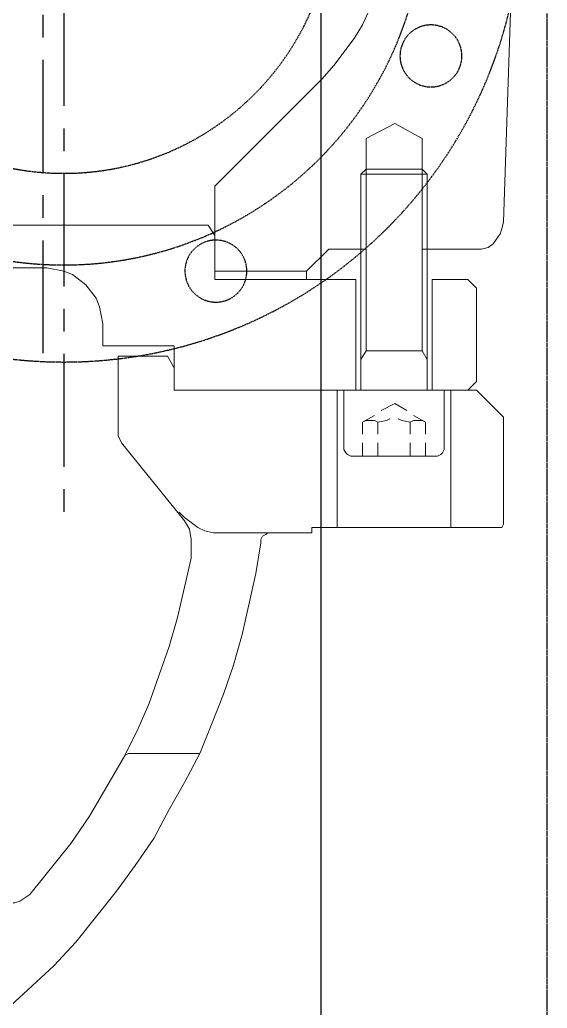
# Model space of a CAD drawing. Extents: x -3873 to 164127, y 7129 to 96529.
# Drawn here: x 54619.2 to 54767.9, y 32112.4 to 32390.8 of the extents above; entities that cross this region are included whole.
import ezdxf

# ---------------------------------------------------------------- set-up
doc = ezdxf.new("R2010")
doc.units = 0
for name, pattern in [('CENTER', [50.8, 31.75, -6.35, 6.35, -6.35]), ('DASHED', [0.2068, 0.1655, -0.0413]), ('HIDDEN', [9.525, 6.35, -3.175])]:
    doc.linetypes.add(name, pattern=pattern)
doc.layers.get('0').update_dxf_attribs({"linetype": 'CONTINUOUS'})
doc.layers.add('FLOORGUTTER', color=5, linetype='HIDDEN')
doc.layers.add('LAYOUT-KROMEKA', color=1, linetype='CONTINUOUS')

# ---------------------------------------------------------------- blocks, each defined once
blk = doc.blocks.new('bwk 5000-ust')
at = {"color": 1, "lineweight": 5}
for points in [[(-653.89, -63.62), (-653.89, -63.62), (-653.89, -195.64), (-653.89, -195.64)], [(-641.93, -84.67), (-641.93, -84.67), (-641.93, -150.2), (-641.93, -150.2)], [(-626.15, -165.98), (-626.15, -165.98), (-619.93, -165.98), (-619.93, -165.98)], [(-619.93, -165.98), (-619.93, -165.98), (-619.93, -186.07), (-619.93, -186.07)], [(-619.93, -186.07), (-619.93, -186.07), (-619.93, -165.98), (-619.93, -165.98)], [(-617.06, -184.16), (-617.06, -184.16), (-617.06, -170.29), (-617.06, -170.29)], [(-617.06, -170.29), (-617.06, -170.29), (-594.58, -170.29), (-594.58, -170.29)], [(-594.58, -170.29), (-594.58, -170.29), (-592.66, -171.25), (-592.66, -171.25)], [(-572.57, -187.51), (-572.57, -187.51), (-592.66, -171.25), (-592.66, -171.25)], [(-619.93, -186.07), (-619.93, -186.07), (-607.49, -186.07), (-607.49, -186.07)], [(-619.93, -186.07), (-619.93, -186.07), (-607.49, -186.07), (-607.49, -186.07)], [(-613.71, -186.07), (-613.71, -186.07), (-617.06, -184.16), (-617.06, -184.16)], [(-607.49, -186.07), (-607.49, -186.07), (-613.71, -186.07), (-613.71, -186.07)], [(-607.49, -271.22), (-607.49, -271.22), (-607.49, -186.07), (-607.49, -186.07)], [(-607.49, -258.78), (-607.49, -258.78), (-607.49, -186.07), (-607.49, -186.07)], [(-664.89, -197.55), (-664.89, -197.55), (-695.03, -227.69), (-695.03, -227.69)], [(-640.97, -197.55), (-640.97, -197.55), (-664.89, -197.55), (-664.89, -197.55)], [(-651.02, -197.55), (-651.02, -197.55), (-653.89, -195.64), (-653.89, -195.64)], [(-651.02, -197.55), (-651.02, -197.55), (-638.58, -197.55), (-638.58, -197.55)], [(-640.97, -197.55), (-640.97, -197.55), (-640.97, -223.38), (-640.97, -223.38)], [(-638.58, -197.55), (-638.58, -197.55), (-638.58, -222.43), (-638.58, -222.43)], [(-567.31, -224.82), (-567.31, -224.82), (-567.31, -199.47), (-567.31, -199.47)], [(-607.49, -237.26), (-607.49, -237.26), (-607.49, -216.21), (-607.49, -216.21)], [(-638.58, -222.43), (-638.58, -222.43), (-638.58, -237.26), (-638.58, -237.26)], [(-640.97, -223.38), (-640.97, -223.38), (-647.19, -229.6), (-647.19, -229.6)], [(-640.97, -223.38), (-640.97, -223.38), (-638.58, -223.38), (-638.58, -223.38)], [(-568.75, -224.82), (-568.75, -224.82), (-567.31, -224.82), (-567.31, -224.82)], [(-568.75, -224.82), (-568.75, -224.82), (-568.75, -278.39), (-568.75, -278.39)], [(-647.19, -240.13), (-647.19, -240.13), (-647.19, -229.6), (-647.19, -229.6)], [(-607.49, -231.99), (-607.49, -231.99), (-568.75, -231.99), (-568.75, -231.99)], [(-607.49, -233.91), (-607.49, -233.91), (-590.75, -233.91), (-590.75, -233.91)], [(-607.49, -262.13), (-607.49, -262.13), (-607.49, -233.91), (-607.49, -233.91)], [(-588.84, -235.82), (-588.84, -235.82), (-588.84, -260.22), (-588.84, -260.22)], [(-669.67, -240.13), (-669.67, -240.13), (-668.24, -238.69), (-668.24, -238.69)], [(-668.24, -238.69), (-668.24, -238.69), (-668.24, -257.35), (-668.24, -257.35)], [(-668.24, -238.69), (-668.24, -238.69), (-607.49, -238.69), (-607.49, -238.69)], [(-638.58, -237.26), (-638.58, -237.26), (-607.49, -237.26), (-607.49, -237.26)], [(-618.49, -240.13), (-618.49, -240.13), (-616.1, -238.69), (-616.1, -238.69)], [(-598.4, -239.17), (-598.4, -239.17), (-600.32, -242.52), (-600.32, -242.52)], [(-595.05, -239.17), (-595.05, -239.17), (-598.4, -239.17), (-598.4, -239.17)], [(-588.84, -239.17), (-588.84, -239.17), (-592.66, -239.17), (-592.66, -239.17)], [(-568.75, -258.78), (-568.75, -258.78), (-568.75, -237.26), (-568.75, -237.26)], [(-678.29, -240.13), (-678.29, -240.13), (-647.19, -240.13), (-647.19, -240.13)], [(-669.67, -255.91), (-669.67, -255.91), (-669.67, -240.13), (-669.67, -240.13)], [(-607.49, -255.91), (-607.49, -255.91), (-607.49, -240.13), (-607.49, -240.13)], [(-601.75, -244.43), (-601.75, -244.43), (-603.66, -248.26), (-603.66, -248.26)], [(-595.05, -243.47), (-595.05, -243.47), (-598.4, -243.47), (-598.4, -243.47)], [(-588.84, -243.47), (-588.84, -243.47), (-592.66, -243.47), (-592.66, -243.47)], [(-601.75, -251.61), (-601.75, -251.61), (-603.66, -248.26), (-603.66, -248.26)], [(-595.05, -252.56), (-595.05, -252.56), (-598.4, -252.56), (-598.4, -252.56)], [(-588.84, -252.56), (-588.84, -252.56), (-592.66, -252.56), (-592.66, -252.56)], [(-647.19, -255.91), (-647.19, -255.91), (-678.29, -255.91), (-678.29, -255.91)], [(-668.24, -257.35), (-668.24, -257.35), (-669.67, -255.91), (-669.67, -255.91)], [(-647.19, -255.91), (-647.19, -255.91), (-647.19, -271.22), (-647.19, -271.22)], [(-618.49, -255.91), (-618.49, -255.91), (-616.1, -257.35), (-616.1, -257.35)], [(-598.4, -256.87), (-598.4, -256.87), (-600.32, -253.52), (-600.32, -253.52)], [(-607.49, -257.35), (-607.49, -257.35), (-668.24, -257.35), (-668.24, -257.35)], [(-638.58, -258.78), (-638.58, -258.78), (-607.49, -258.78), (-607.49, -258.78)], [(-638.58, -258.78), (-638.58, -258.78), (-638.58, -268.83), (-638.58, -268.83)], [(-607.49, -268.83), (-607.49, -268.83), (-607.49, -258.78), (-607.49, -258.78)], [(-595.05, -256.87), (-595.05, -256.87), (-598.4, -256.87), (-598.4, -256.87)], [(-588.84, -256.87), (-588.84, -256.87), (-592.66, -256.87), (-592.66, -256.87)], [(-590.75, -262.13), (-590.75, -262.13), (-607.49, -262.13), (-607.49, -262.13)], [(-607.49, -264.04), (-607.49, -264.04), (-568.75, -264.04), (-568.75, -264.04)], [(-638.58, -268.83), (-638.58, -268.83), (-636.19, -271.22), (-636.19, -271.22)], [(-607.49, -268.83), (-607.49, -268.83), (-609.88, -271.22), (-609.88, -271.22)], [(-636.19, -271.22), (-636.19, -271.22), (-609.88, -271.22), (-609.88, -271.22)], [(-599.84, -278.87), (-599.84, -278.87), (-607.49, -271.22), (-607.49, -271.22)], [(-770.13, -282.7), (-770.13, -282.7), (-654.85, -278.87), (-654.85, -278.87)], [(-599.84, -278.87), (-599.84, -278.87), (-570.18, -278.87), (-570.18, -278.87)]]:
    blk.add_open_spline(points, degree=3, dxfattribs=at)
for points, knots in [([(-427.16, -131.54), (-427.16, -131.54), (-432.9, -138.72), (-432.9, -138.72), (-432.9, -138.72), (-445.33, -152.11), (-445.33, -152.11), (-445.33, -152.11), (-452.03, -158.33), (-452.03, -158.33), (-452.03, -158.33), (-466.38, -169.81), (-466.38, -169.81), (-466.38, -169.81), (-473.56, -175.07), (-473.56, -175.07), (-473.56, -175.07), (-481.21, -180.33), (-481.21, -180.33), (-481.21, -180.33), (-489.34, -184.64), (-489.34, -184.64), (-489.34, -184.64), (-496.99, -188.94), (-496.99, -188.94), (-496.99, -188.94), (-505.13, -193.25), (-505.13, -193.25)], [0, 0, 0, 0, 1, 1, 1, 2, 2, 2, 3, 3, 3, 4, 4, 4, 5, 5, 5, 6, 6, 6, 7, 7, 7, 8, 8, 8, 9, 9, 9, 9]), ([(-470.69, -131.54), (-470.69, -131.54), (-468.77, -132.02), (-468.77, -132.02), (-468.77, -132.02), (-467.34, -132.5), (-467.34, -132.5), (-467.34, -132.5), (-465.9, -133.46), (-465.9, -133.46), (-465.9, -133.46), (-464.95, -134.41), (-464.95, -134.41), (-464.95, -134.41), (-463.99, -135.85), (-463.99, -135.85), (-463.99, -135.85), (-463.03, -137.76), (-463.03, -137.76), (-463.03, -137.76), (-463.03, -141.11), (-463.03, -141.11), (-463.03, -141.11), (-463.51, -142.55), (-463.51, -142.55), (-463.51, -142.55), (-465.42, -145.42), (-465.42, -145.42)], [0, 0, 0, 0, 1, 1, 1, 2, 2, 2, 3, 3, 3, 4, 4, 4, 5, 5, 5, 6, 6, 6, 7, 7, 7, 8, 8, 8, 9, 9, 9, 9]), ([(-465.42, -145.42), (-465.42, -145.42), (-479.77, -156.9), (-479.77, -156.9), (-479.77, -156.9), (-487.43, -162.16), (-487.43, -162.16), (-487.43, -162.16), (-503.69, -171.72), (-503.69, -171.72)], [0, 0, 0, 0, 1, 1, 1, 2, 2, 2, 3, 3, 3, 3]), ([(-626.15, -165.98), (-626.15, -165.98), (-628.54, -165.51), (-628.54, -165.51), (-628.54, -165.51), (-630.93, -165.03), (-630.93, -165.03), (-630.93, -165.03), (-633.32, -164.07), (-633.32, -164.07), (-633.32, -164.07), (-637.15, -161.2), (-637.15, -161.2), (-637.15, -161.2), (-640.02, -157.37), (-640.02, -157.37), (-640.02, -157.37), (-640.97, -154.98), (-640.97, -154.98), (-640.97, -154.98), (-641.93, -150.2), (-641.93, -150.2)], [0, 0, 0, 0, 1, 1, 1, 2, 2, 2, 3, 3, 3, 4, 4, 4, 5, 5, 5, 6, 6, 6, 7, 7, 7, 7]), ([(-503.69, -171.72), (-503.69, -171.72), (-511.34, -175.55), (-511.34, -175.55), (-511.34, -175.55), (-519, -178.9), (-519, -178.9), (-519, -178.9), (-535.26, -184.64), (-535.26, -184.64), (-535.26, -184.64), (-543.39, -187.03), (-543.39, -187.03), (-543.39, -187.03), (-552, -188.94), (-552, -188.94), (-552, -188.94), (-560.14, -190.86), (-560.14, -190.86)], [0, 0, 0, 0, 1, 1, 1, 2, 2, 2, 3, 3, 3, 4, 4, 4, 5, 5, 5, 6, 6, 6, 6]), ([(-505.13, -193.25), (-505.13, -193.25), (-505.13, -173.16), (-505.13, -173.16), (-505.13, -173.16), (-504.65, -172.2), (-504.65, -172.2), (-504.65, -172.2), (-503.69, -171.72), (-503.69, -171.72)], [0, 0, 0, 0, 1, 1, 1, 2, 2, 2, 3, 3, 3, 3]), ([(-573.05, -187.51), (-573.05, -187.51), (-571.62, -188.94), (-571.62, -188.94), (-571.62, -188.94), (-568.75, -192.77), (-568.75, -192.77), (-568.75, -192.77), (-567.79, -194.68), (-567.79, -194.68), (-567.79, -194.68), (-567.31, -197.08), (-567.31, -197.08), (-567.31, -197.08), (-567.31, -199.47), (-567.31, -199.47)], [0, 0, 0, 0, 1, 1, 1, 2, 2, 2, 3, 3, 3, 4, 4, 4, 5, 5, 5, 5]), ([(-560.14, -190.86), (-560.14, -190.86), (-565.4, -190.86), (-565.4, -190.86), (-565.4, -190.86), (-568.27, -190.38), (-568.27, -190.38), (-568.27, -190.38), (-570.66, -188.94), (-570.66, -188.94), (-570.66, -188.94), (-572.57, -187.51), (-572.57, -187.51)], [0, 0, 0, 0, 1, 1, 1, 2, 2, 2, 3, 3, 3, 4, 4, 4, 4]), ([(-505.13, -193.25), (-505.13, -193.25), (-513.26, -196.6), (-513.26, -196.6), (-513.26, -196.6), (-521.87, -199.95), (-521.87, -199.95), (-521.87, -199.95), (-530, -202.82), (-530, -202.82), (-530, -202.82), (-538.61, -205.21), (-538.61, -205.21), (-538.61, -205.21), (-555.83, -209.03), (-555.83, -209.03), (-555.83, -209.03), (-564.44, -210.47), (-564.44, -210.47)], [0, 0, 0, 0, 1, 1, 1, 2, 2, 2, 3, 3, 3, 4, 4, 4, 5, 5, 5, 6, 6, 6, 6]), ([(-567.31, -213.34), (-567.31, -213.34), (-567.31, -212.38), (-567.31, -212.38), (-567.31, -212.38), (-566.83, -211.9), (-566.83, -211.9), (-566.83, -211.9), (-566.35, -210.95), (-566.35, -210.95), (-566.35, -210.95), (-565.4, -210.47), (-565.4, -210.47), (-565.4, -210.47), (-564.44, -210.47), (-564.44, -210.47)], [0, 0, 0, 0, 1, 1, 1, 2, 2, 2, 3, 3, 3, 4, 4, 4, 5, 5, 5, 5]), ([(-695.03, -227.69), (-695.03, -227.69), (-698.85, -231.04), (-698.85, -231.04), (-698.85, -231.04), (-706.51, -236.78), (-706.51, -236.78), (-706.51, -236.78), (-710.33, -239.17), (-710.33, -239.17), (-710.33, -239.17), (-714.64, -241.08), (-714.64, -241.08), (-714.64, -241.08), (-719.42, -243), (-719.42, -243), (-719.42, -243), (-723.73, -244.43), (-723.73, -244.43), (-723.73, -244.43), (-728.51, -245.39), (-728.51, -245.39), (-728.51, -245.39), (-733.29, -245.87), (-733.29, -245.87), (-733.29, -245.87), (-738.08, -246.34), (-738.08, -246.34)], [0, 0, 0, 0, 1, 1, 1, 2, 2, 2, 3, 3, 3, 4, 4, 4, 5, 5, 5, 6, 6, 6, 7, 7, 7, 8, 8, 8, 9, 9, 9, 9]), ([(-590.75, -233.91), (-590.75, -233.91), (-589.79, -234.39), (-589.79, -234.39), (-589.79, -234.39), (-589.31, -234.86), (-589.31, -234.86), (-589.31, -234.86), (-588.84, -235.82), (-588.84, -235.82)], [0, 0, 0, 0, 1, 1, 1, 2, 2, 2, 3, 3, 3, 3]), ([(-598.4, -243.47), (-598.4, -243.47), (-598.88, -242.52), (-598.88, -242.52), (-598.88, -242.52), (-598.88, -240.13), (-598.88, -240.13), (-598.88, -240.13), (-598.4, -239.17), (-598.4, -239.17)], [0, 0, 0, 0, 1, 1, 1, 2, 2, 2, 3, 3, 3, 3]), ([(-678.29, -240.13), (-678.29, -240.13), (-682.59, -248.26), (-682.59, -248.26), (-682.59, -248.26), (-678.29, -255.91), (-678.29, -255.91)], [0, 0, 0, 0, 1, 1, 1, 2, 2, 2, 2]), ([(-662.02, -255.91), (-662.02, -255.91), (-618.49, -255.91), (-618.49, -255.91), (-618.49, -255.91), (-618.49, -240.13), (-618.49, -240.13), (-618.49, -240.13), (-662.02, -240.13), (-662.02, -240.13)], [0, 0, 0, 0, 1, 1, 1, 2, 2, 2, 3, 3, 3, 3]), ([(-599.36, -246.82), (-599.36, -246.82), (-598.88, -245.87), (-598.88, -245.87), (-598.88, -245.87), (-598.4, -243.47), (-598.4, -243.47)], [0, 0, 0, 0, 1, 1, 1, 2, 2, 2, 2]), ([(-598.4, -252.56), (-598.4, -252.56), (-598.88, -250.17), (-598.88, -250.17), (-598.88, -250.17), (-599.36, -249.21), (-599.36, -249.21)], [0, 0, 0, 0, 1, 1, 1, 2, 2, 2, 2]), ([(-598.4, -256.87), (-598.4, -256.87), (-598.88, -255.91), (-598.88, -255.91), (-598.88, -255.91), (-598.88, -253.52), (-598.88, -253.52), (-598.88, -253.52), (-598.4, -252.56), (-598.4, -252.56)], [0, 0, 0, 0, 1, 1, 1, 2, 2, 2, 3, 3, 3, 3]), ([(-588.84, -260.22), (-588.84, -260.22), (-589.31, -261.17), (-589.31, -261.17), (-589.31, -261.17), (-589.79, -261.65), (-589.79, -261.65), (-589.79, -261.65), (-590.75, -262.13), (-590.75, -262.13)], [0, 0, 0, 0, 1, 1, 1, 2, 2, 2, 3, 3, 3, 3]), ([(-647.19, -271.22), (-647.19, -271.22), (-647.19, -272.65), (-647.19, -272.65), (-647.19, -272.65), (-647.67, -274.57), (-647.67, -274.57), (-647.67, -274.57), (-648.63, -276), (-648.63, -276), (-648.63, -276), (-651.5, -277.92), (-651.5, -277.92), (-651.5, -277.92), (-652.93, -278.39), (-652.93, -278.39), (-652.93, -278.39), (-654.85, -278.87), (-654.85, -278.87)], [0, 0, 0, 0, 1, 1, 1, 2, 2, 2, 3, 3, 3, 4, 4, 4, 5, 5, 5, 6, 6, 6, 6]), ([(-568.75, -278.39), (-568.75, -278.39), (-569.7, -278.87), (-569.7, -278.87), (-569.7, -278.87), (-570.18, -278.87), (-570.18, -278.87)], [0, 0, 0, 0, 1, 1, 1, 2, 2, 2, 2]), ([(-568.75, -278.39), (-568.75, -278.39), (-569.7, -278.87), (-569.7, -278.87), (-569.7, -278.87), (-570.18, -278.87), (-570.18, -278.87)], [0, 0, 0, 0, 1, 1, 1, 2, 2, 2, 2])]:
    blk.add_open_spline(points, degree=3, knots=knots, dxfattribs=at)
at = {"layer": 'FLOORGUTTER', "color": 1, "linetype": 'CENTER'}
blk.add_line((-973.24, -154.96), (-567.64, -154.96), dxfattribs=at)
at = {"layer": 'FLOORGUTTER', "color": 1, "linetype": 'DASHED'}
blk.add_line((-115.24, -291.2), (-867.44, -291.2), dxfattribs=at)
for centre, radius in [((-744.44, -154.96), 129.06), ((-744.44, -154.96), 101.73), ((-744.44, -154.96), 75.92), ((-640.98, -197.81), 8.73), ((-701.58, -258.42), 8.73)]:
    blk.add_circle(centre, radius, dxfattribs=at)
blk = doc.blocks.new('AP-56 ARTIK POMPASI')
at = {"layer": 'LAYOUT-KROMEKA', "ltscale": 10}
blk.add_line((225.59, 280.49), (225.59, 1267.38), dxfattribs=at)
at = {"layer": 'LAYOUT-KROMEKA', "linetype": 'CENTER'}
blk.add_line((147.18, 201.83), (147.18, 591.83), dxfattribs=at)
at = {"layer": 'LAYOUT-KROMEKA', "ltscale": 10, "rotation": 90}
blk.add_blockref('bwk 5000-ust', (-1.82, 1207.07), dxfattribs=at)

msp = doc.modelspace()

# ---------------------------------------------------------------- block references
at = {"layer": 'LAYOUT-KROMEKA', "color": 7, "ltscale": 50, "xscale": -1, "rotation": 180}
msp.add_blockref('AP-56 ARTIK POMPASI', (54478.49, 32886.08), dxfattribs=at)

doc.saveas('drawing.dxf')
